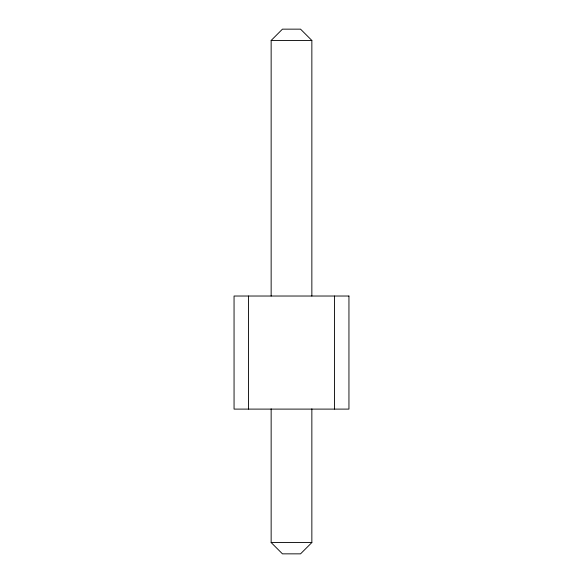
<?xml version="1.0" encoding="UTF-8"?>
<svg xmlns="http://www.w3.org/2000/svg" width="583" height="583" viewBox="0 0 583 583"><rect width="100%" height="100%" fill="white"/><g stroke="black" fill="none" stroke-linecap="round" stroke-linejoin="round"><path stroke-width="0.87" d="M271.146 296.047L271.146 40.46L282.449 29.15L300.544 29.15L311.854 40.46L311.854 296.047M311.854 408.836L311.854 542.54L300.544 553.85L282.449 553.85L271.146 542.54L271.146 408.836M271.146 40.46L311.854 40.46M271.146 542.54L311.854 542.54M334.467 296.026L334.467 409.106M248.526 296.026L248.526 409.106M348.947 296.026L234.053 296.026L234.06 409.106L348.947 409.106L348.947 296.026"/></g></svg>
